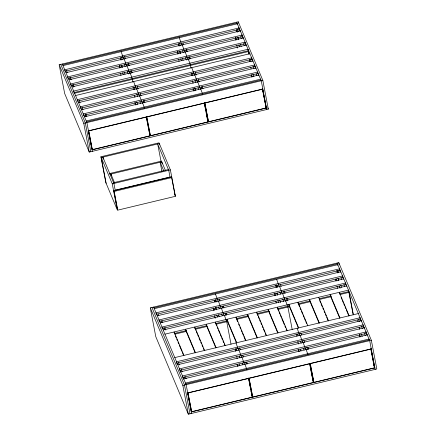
<?xml version="1.0" encoding="UTF-8"?>
<svg xmlns="http://www.w3.org/2000/svg" width="436" height="436" viewBox="0 0 436 436"><rect width="100%" height="100%" fill="white"/><g stroke="black" fill="none" stroke-linecap="round" stroke-linejoin="round"><path stroke-width="0.65" d="M59.176 64.762L238.247 21.8L262.832 80.393L268.314 109.125L89.244 152.088L64.659 93.495L59.176 64.762L83.766 123.355L89.244 152.088M62.631 64.762L236.993 22.928L237.233 24.193M62.991 65.613L237.348 23.778M65.019 71.264L239.38 29.43L239.102 27.953L64.741 69.787L64.926 70.768M65.967 72.714L240.329 30.88M68.948 79.815L243.31 37.981M71.929 86.917L246.291 45.082M248.324 50.734L73.962 92.568L73.679 91.086L248.04 49.257L248.951 54.042M74.278 93.32L248.64 51.492L249.141 54.135M75.542 95.522L249.899 53.693M78.518 102.624L252.88 60.795M81.499 109.725L255.861 67.896M83.532 115.377L257.894 73.542L257.611 72.065L83.249 113.9L83.44 114.886M84.48 116.826L258.842 74.997M86.59 121.851L260.946 80.017M83.766 123.355L262.832 80.393M88.47 130.811L262.832 88.977M146.436 117.077L88.775 130.909L92.345 149.624L150.006 135.792L146.376 116.652M91.789 149.101L92.884 148.84M150.376 135.705L208.037 121.867L204.468 103.152L146.807 116.99L150.376 135.705L146.616 116.903M208.495 121.758L266.156 107.926L262.586 89.211L204.925 103.043L208.495 121.758L204.735 102.956M92.105 149.859L266.461 108.024L265.622 106.019M100.901 156.769L112.265 183.845L117.18 209.623L105.817 182.548L100.901 156.769L159.026 142.828L170.383 169.904L175.403 196.309L117.742 210.147L117.426 209.394L113.856 190.674L171.517 176.842L171.833 177.594L114.172 191.431L113.856 190.674M109.594 173.544L161.478 161.097L165.429 170.514M109.807 174.324L161.794 161.849L162.17 163.822M113.594 182.695L168.421 169.544M112.265 183.845L170.383 169.904M115.197 190.178L170.024 177.027M150.289 307.876L338.783 262.652L371.341 340.243L376.824 368.976L188.33 414.2L155.766 336.608L150.289 307.876L182.848 385.468L188.33 414.2M153.908 307.838L337.442 263.802L337.687 265.061M154.262 308.683L337.802 264.652M156.295 314.334L339.835 270.298L339.551 268.821L156.017 312.857L156.202 313.844M157.243 315.784L340.783 271.753M159.276 321.436L342.816 277.4L342.533 275.923L158.993 319.959L159.184 320.945M160.225 322.885L343.759 278.855M163.206 329.987L346.74 285.956M164.955 334.161L348.489 290.125L353.187 314.738M174.449 333.431L186.286 330.586M194.838 328.537L206.68 325.692M215.891 323.49L227.57 320.683M236.285 318.596L248.122 315.751M257.333 313.544L268.516 310.857M277.727 308.65L289.569 305.805M298.12 303.761L309.963 300.916M319.174 298.709L331.011 295.864M348.773 291.602L339.562 293.815L339.284 292.333L349.122 315.773M174.765 334.183L186.603 331.344M195.813 329.136L206.996 326.45M216.207 324.242L228.05 321.403M236.601 319.348L248.438 316.509M257.649 314.296L269.492 311.457M278.043 309.407L289.886 306.562M298.437 304.513L310.279 301.674M319.49 299.461L331.327 296.622M339.878 294.567L349.089 292.36L353.378 314.83M174.787 357.596L358.327 313.56M176.82 363.248L360.359 319.212L360.076 317.735L176.542 361.771L176.727 362.752M177.768 364.698L361.308 320.662M180.749 371.799L364.289 327.763M183.73 378.9L367.265 334.864M185.834 383.92L369.374 339.889M182.848 385.468L371.341 340.243M187.72 392.885L371.254 348.849M191.611 411.698L252.308 397.136L248.738 378.415L188.041 392.978L191.611 411.698L187.851 392.896M252.689 397.043L313.391 382.476L309.822 363.76L249.12 378.323L252.689 397.043L248.934 378.241M313.871 382.361L374.568 367.799L370.998 349.083L310.301 363.646L313.871 382.361L310.11 363.559M191.35 411.927L374.889 367.897L373.892 365.521M236.677 22.176L261.262 80.769L266.745 109.501M238.59 27.539L240.165 31.305M241.746 35.065L243.059 38.199M244.841 42.439L246.215 45.72M247.795 49.481L248.64 51.492M251.234 57.677L252.815 61.438M254.39 65.198L255.709 68.332M257.393 72.349L258.603 75.226M337.126 263.044L369.69 340.641L375.173 369.374M339.306 269.039L340.62 272.173M342.462 276.56L343.514 279.067M345.617 284.081L346.407 285.962M348.25 290.349L349.089 292.36M359.858 318.018L361.237 321.31M363.079 325.697L364.131 328.204M365.973 332.592L367.025 335.099M237.467 29.19L238.519 31.697M240.623 36.711L241.413 38.591M243.517 43.605L244.307 45.486M250.111 59.323L251.163 61.83M253.005 66.218L254.057 68.725M256.161 73.739L256.951 75.619M338.096 270.707L338.886 272.587M340.99 277.601L341.78 279.481M343.884 284.495L344.674 286.376M358.452 319.217L359.504 321.724M361.346 326.112L362.398 328.619M364.501 333.633L365.292 335.513M267.791 107.877L268.314 109.125M237.364 37.044L238.399 39.518M240.481 44.472L241.261 46.325M252.896 74.06L253.937 76.534M337.927 278.571L338.707 280.424M340.783 285.378L341.562 287.231M361.177 333.965L362.212 336.439M266.156 107.926L262.27 88.454M374.252 367.047L374.568 367.799M235.718 37.442L236.753 39.916M238.83 44.864L239.609 46.723M251.507 75.074L252.286 76.932M336.194 278.986L336.974 280.844M339.05 285.793L340.091 288.267M359.438 334.385L360.479 336.859M341.121 297.51L341.895 299.363M342.413 300.595L343.192 302.448M343.71 303.679L344.484 305.532M345.001 306.764L345.781 308.612M346.298 309.849L348.882 316.013M339.971 317.964L330.139 294.529L330.417 296.006L339.737 318.209M318.634 297.287L328.472 320.727M319.697 300.617L320.471 302.464M320.989 303.701L322.286 306.786M322.803 308.018L323.577 309.865M324.095 311.102L324.869 312.95M325.387 314.187L326.166 316.035M326.684 317.266L328.237 320.967M319.326 322.918L309.489 299.483L309.773 300.96L319.087 323.163M307.821 325.681L297.99 302.241L298.273 303.718M298.791 304.955L299.565 306.802M300.082 308.039L300.856 309.887M301.374 311.119L302.671 314.203M303.189 315.441L303.963 317.288M304.481 318.52L305.26 320.373M305.778 321.605L306.552 323.458M186.472 49.257L187.513 51.731M189.589 56.68L190.369 58.538M202.004 86.268L203.045 88.748M182.907 42.973L183.698 44.854M185.801 49.868L186.586 51.748M188.69 56.762L189.747 59.269M195.29 72.48L196.342 74.987M198.184 79.374L199.236 81.881M201.339 86.895L202.13 88.775M179.229 37.725L182.046 45.246M182.21 44.826L184.243 50.472M185.191 51.928L187.224 57.574M188.167 59.029L189.922 63.198L191.023 68.076M191.78 67.635L193.813 73.286M194.761 74.736L196.794 80.388M197.742 81.837L199.775 87.489M200.724 88.939L202.751 94.59M184.15 50.26L184.94 52.14M187.044 57.154L188.096 59.661M193.639 72.872L194.696 75.379M196.532 79.766L197.584 82.273M199.688 87.293L200.478 89.173M284.103 290.801L285.139 293.281M287.215 298.229L287.994 300.088M307.865 347.438L308.644 349.296M179.349 43.137L180.4 45.644M182.504 50.658L183.294 52.538M185.398 57.552L186.45 60.059M191.993 73.27L193.044 75.777M194.887 80.164L195.938 82.671M198.042 87.685L198.832 89.565M298.676 327.872L288.845 304.437L289.123 305.914L298.442 328.117M280.386 284.555L281.176 286.436M283.28 291.45L284.07 293.33M286.174 298.344L287.226 300.851M300.742 333.06L301.532 334.941M303.897 340.587L304.688 342.467M306.791 347.481L307.582 349.361M276.62 279.329L279.443 286.85M279.601 286.43L281.634 292.076M282.583 293.532L284.615 299.178M285.564 300.633L287.913 307.037L292.196 329.507M297.15 328.243L299.178 333.889M300.126 335.344L302.159 340.99M303.107 342.445L305.14 348.092M306.088 349.547L308.029 354.702M281.547 291.864L282.332 293.744M284.435 298.758L285.493 301.265M299.009 333.48L299.799 335.36M302.164 341.001L302.955 342.881M305.058 347.895L305.849 349.776M179.245 50.99L180.281 53.465M182.357 58.413L183.136 60.272M194.778 88.007L195.813 90.481M276.653 284.757L277.705 287.264M279.808 292.284L280.599 294.164M282.702 299.178L283.754 301.685M297.276 333.894L298.06 335.775M300.431 341.415L301.216 343.296M303.325 348.31L304.11 350.19M207.721 121.115L208.037 121.867M177.594 51.383L178.635 53.862M180.711 58.811L181.49 60.669M193.388 89.02L194.167 90.873M276.751 293.248L277.53 295.107M279.607 300.055L280.642 302.53M300.257 349.263L301.036 351.122M313.391 382.476L312.438 378.383M275.012 293.662L275.792 295.521M277.874 300.469L278.648 302.328M298.524 349.677L299.298 351.536M287.177 330.635L277.34 307.195L277.623 308.672M277.879 309.293L278.659 311.141M279.176 312.372L279.95 314.225M280.468 315.457L281.247 317.31M281.765 318.542L284.354 324.711M284.872 325.943L285.645 327.796M286.163 329.027L286.942 330.875M278.032 332.826L268.195 309.391L268.478 310.868L277.792 333.071M266.527 335.589L256.695 312.149L256.88 313.135M256.973 313.626L257.752 315.479M258.27 316.71L259.044 318.563M259.562 319.795L260.341 321.648M260.859 322.88L261.633 324.727M262.15 325.965L262.93 327.812M263.448 329.049L264.739 332.128M265.257 333.366L266.031 335.213M257.382 337.78L247.544 314.345L247.828 315.822L257.147 338.025M245.882 340.543L236.045 317.103L236.328 318.58M236.846 319.817L237.62 321.664M238.656 324.133L239.435 325.981M239.953 327.218L240.727 329.066M241.244 330.303L242.024 332.15M242.536 333.382L243.315 335.235M243.833 336.467L245.386 340.167M128.353 63.198L129.394 65.672M131.47 70.627L132.25 72.48M143.885 100.215L144.926 102.689M124.522 56.288L125.573 58.795M127.677 63.809L128.467 65.689M130.571 70.703L131.623 73.21M137.171 86.421L138.223 88.933M140.06 93.32L141.111 95.827M143.221 100.841L144.005 102.722M121.11 51.671L123.143 57.318M124.091 58.767L126.124 64.419M127.067 65.869L129.1 71.52M130.048 72.97L131.797 77.145L132.904 82.023M133.661 81.581L135.694 87.227M136.642 88.682L138.675 94.329M139.618 95.784L141.651 101.43M142.599 102.885L144.632 108.531M122.876 56.685L123.928 59.192M126.031 64.206L126.822 66.087M128.925 71.101L129.977 73.608M135.52 86.819L136.572 89.326M138.414 93.713L139.466 96.22M141.569 101.234L142.359 103.114M121.23 57.078L122.282 59.585M124.385 64.599L125.176 66.479M127.279 71.493L128.331 74M133.874 87.216L134.926 89.723M136.768 94.111L137.82 96.618M139.923 101.632L140.714 103.512M223.183 306.099L223.962 307.958M226.039 312.906L226.818 314.765M246.689 362.114L247.468 363.973M121.121 64.937L122.162 67.411M124.238 72.36L125.018 74.218M136.653 101.948L137.694 104.427M218.943 298.606L219.995 301.113M222.098 306.127L222.889 308.007M224.992 313.021L226.044 315.528M239.56 347.743L240.35 349.623M242.721 355.264L243.506 357.144M245.61 362.158L246.4 364.038M174.514 193.797L175.305 195.677M150.006 135.792L146.251 116.99M175.087 195.557L175.403 196.309M236.732 342.734L226.9 319.299L227.178 320.776L236.497 342.979M119.475 65.329L120.516 67.803M122.592 72.758L123.372 74.611M135.269 102.961L136.048 104.82M163.778 170.907L160.143 162.246L161.898 171.441M215.444 294.006L217.477 299.657M218.425 301.107L220.458 306.759M221.401 308.208L223.434 313.86M224.382 315.31L226.731 321.714L231.02 344.189M235.969 342.919L238.002 348.566M238.95 350.021L241.773 357.558M241.931 357.122L243.958 362.768M244.907 364.224L246.847 369.379M217.21 299.02L218.262 301.527M220.365 306.541L221.156 308.426M223.259 313.44L224.05 315.321M237.827 348.157L238.617 350.037M243.877 362.572L244.667 364.452M215.477 299.439L216.529 301.946M218.632 306.96L219.422 308.841M221.526 313.855L222.316 315.735M236.094 348.571L236.884 350.451M239.25 356.098L240.04 357.978M242.144 362.992L242.934 364.872M215.308 307.309L216.349 309.783M218.425 314.732L219.204 316.591M239.075 363.94L239.855 365.799M252.308 397.136L250.973 391.032M213.836 308.345L214.616 310.198M216.692 315.152L217.471 317.005M237.342 364.36L238.121 366.213M225.232 345.497L215.395 322.057L215.678 323.534M215.94 324.15L216.714 326.003M217.232 327.234L218.011 329.087M218.523 330.319L219.82 333.404M220.338 334.635L221.112 336.488M221.63 337.72L222.409 339.573M222.927 340.805L223.701 342.658M224.218 343.89L224.998 345.737M216.087 347.688L206.25 324.253L206.533 325.73L215.847 347.933M204.582 350.451L194.75 327.011L194.936 327.997M195.028 328.488L195.808 330.341M196.325 331.573L197.099 333.426M197.617 334.657L198.396 336.505M198.914 337.742L200.206 340.827M200.724 342.058L201.503 343.906M202.021 345.143L202.795 346.991M203.312 348.228L204.092 350.075M195.437 352.642L185.6 329.207L185.883 330.684L195.203 352.888M70.234 77.145L71.27 79.619M73.352 84.568L74.131 86.426M85.767 114.161L86.808 116.635M114.537 182.722L110.902 174.057L111.153 175.37M66.403 70.234L67.455 72.741M69.558 77.755L70.349 79.635M72.452 84.649L73.504 87.156M79.047 100.367L80.099 102.874M81.941 107.261L82.993 109.768M85.096 114.782L85.887 116.663M62.315 64.01L86.906 122.603L92.383 151.336M183.938 355.405L174.1 331.965L174.384 333.442M175.419 335.911L176.193 337.758M176.711 338.995L177.49 340.843M178.008 342.08L178.782 343.928M179.3 345.159L181.888 351.329M182.406 352.56L183.185 354.413M60.746 64.386L85.336 122.979L90.813 151.712M92.029 148.872L92.345 149.624M162.001 320.776L162.781 322.635M164.857 327.583L165.898 330.063M185.507 376.797L186.286 378.65M158.028 313.909L158.818 315.789M160.922 320.803L161.712 322.684M163.816 327.703L164.601 329.583M178.384 362.42L179.436 364.927M181.278 369.314L182.33 371.821M184.433 376.835L185.224 378.715M153.592 307.08L186.15 384.677L191.633 413.41M176.912 363.461L177.441 364.714M180.597 372.235L179.806 370.355L363.341 326.313L363.057 324.836L179.518 368.872L179.708 369.853M182.962 377.881L183.491 379.135M151.941 307.478L184.499 385.07L189.982 413.802M371.041 348.637L374.448 366.48M369.297 340.516L369.02 339.039L185.48 383.075L185.665 384.056M370.807 348.996L372.339 357.019M372.595 358.354L374.126 366.376M357.754 320.084L358.011 321.403M359.144 327.354L359.52 329.338M359.308 334.423L359.809 337.05M338.783 262.652L339.164 264.657M337.257 263.715L337.513 265.05M337.126 270.729L337.475 272.565M336.875 270.32L337.377 272.963M338.391 278.25L338.767 280.234M335.655 279.138L336.031 281.106M337.033 286.359L337.41 288.332M262.619 88.764L266.145 107.272M260.875 80.644L260.592 79.167L86.23 121.001L86.421 121.987M309.865 363.313L313.391 381.822M309.756 364.343L312.181 377.047M249.294 59.53L249.67 61.514M250.804 67.46L251.06 68.784M251.114 74.496L251.616 77.123M238.247 21.8L238.503 23.135M296.453 334.101L296.829 336.085M297.837 341.372L298.344 344.015M298.251 349.754L298.627 351.727M236.759 29.839L237.228 32.286M236.563 29.697L236.89 31.414M238.023 37.36L238.399 39.344M235.315 37.556L235.816 40.183M236.813 45.437L237.315 48.064M275.944 285.406L276.299 287.242M275.748 285.264L276.097 287.101M277.209 292.932L277.585 294.91M274.478 293.815L274.854 295.788M275.857 301.042L276.233 303.009M204.495 102.711L208.026 121.213M204.277 103.07L205.808 111.087M206.065 112.428L207.596 120.45M194.641 88.045L194.892 89.358M191.17 73.471L191.551 75.455M192.559 80.742L193.061 83.39M248.684 377.99L252.215 396.498M248.673 378.998L250.716 389.697M192.995 88.437L193.497 91.064M178.64 43.78L179.109 46.227M178.515 44.036L178.793 45.475M179.905 51.306L180.281 53.29M235.271 348.778L235.778 351.421M236.786 356.708L237.162 358.692M237.075 364.436L237.451 366.404M177.19 51.497L177.692 54.124M178.695 59.378L179.071 61.351M214.768 300.088L215.117 301.919M214.686 300.557L214.915 301.777M216.027 307.609L216.409 309.593M213.171 307.838L213.673 310.465M214.675 315.719L215.177 318.345M171.517 176.842L174.961 194.887M170.127 177.566L168.737 170.296L157.69 143.973L161.097 161.816M159.592 144.899L159.336 143.575L101.217 157.521L106.133 183.3M161.478 161.097L161.729 162.41M133.051 87.418L133.432 89.402M134.566 95.348L134.942 97.332M134.877 102.384L135.373 105.011M187.758 393.991L191.033 411.175M120.521 57.726L120.985 60.173M121.78 65.247L122.162 67.231M119.197 66.098L119.573 68.071M120.576 73.324L120.952 75.292M115.3 190.723L113.91 183.452L102.863 157.124L103.245 159.107M114.172 191.431L117.742 210.147M85.63 114.199L85.881 115.513M88.584 130.827L91.903 148.207M88.257 130.598L90.274 141.171M90.525 142.496L91.658 148.442M242.078 35.054L67.722 76.889L68 78.366L242.362 36.531L242.078 35.054M245.059 42.156L70.697 83.984L70.981 85.467L245.343 43.633L245.059 42.156M251.654 57.863L77.292 99.697L77.575 101.174L251.932 59.34L251.654 57.863M254.629 64.964L80.273 106.798L80.551 108.275L254.913 66.441L254.629 64.964M345.514 283.024L161.974 327.06L162.257 328.537L345.792 284.501L345.514 283.024M366.038 331.938L182.499 375.974L182.782 377.451L366.316 333.415L366.038 331.938"/></g></svg>
